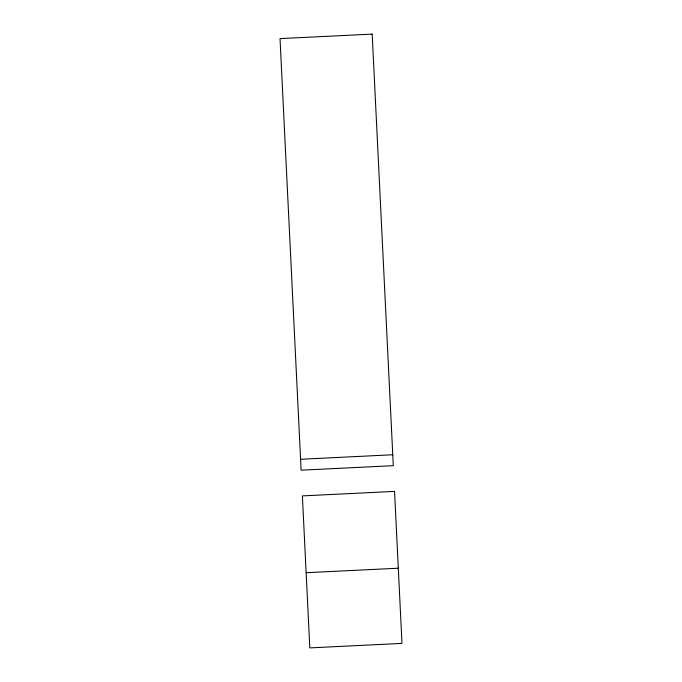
<?xml version="1.0" encoding="UTF-8"?>
<svg xmlns="http://www.w3.org/2000/svg" width="682" height="682" viewBox="0 0 682 682"><rect width="100%" height="100%" fill="white"/><g stroke="black" fill="none" stroke-linecap="round" stroke-linejoin="round"><path stroke-width="1.02" d="M300.592 459.267L392.755 454.758M306.141 572.709L398.305 568.208M372.184 34.1L280.021 38.61L301.12 470.179L393.292 465.67L372.184 34.1M394.546 491.39L302.382 495.899L309.816 647.9L401.979 643.39L394.546 491.39"/></g></svg>
